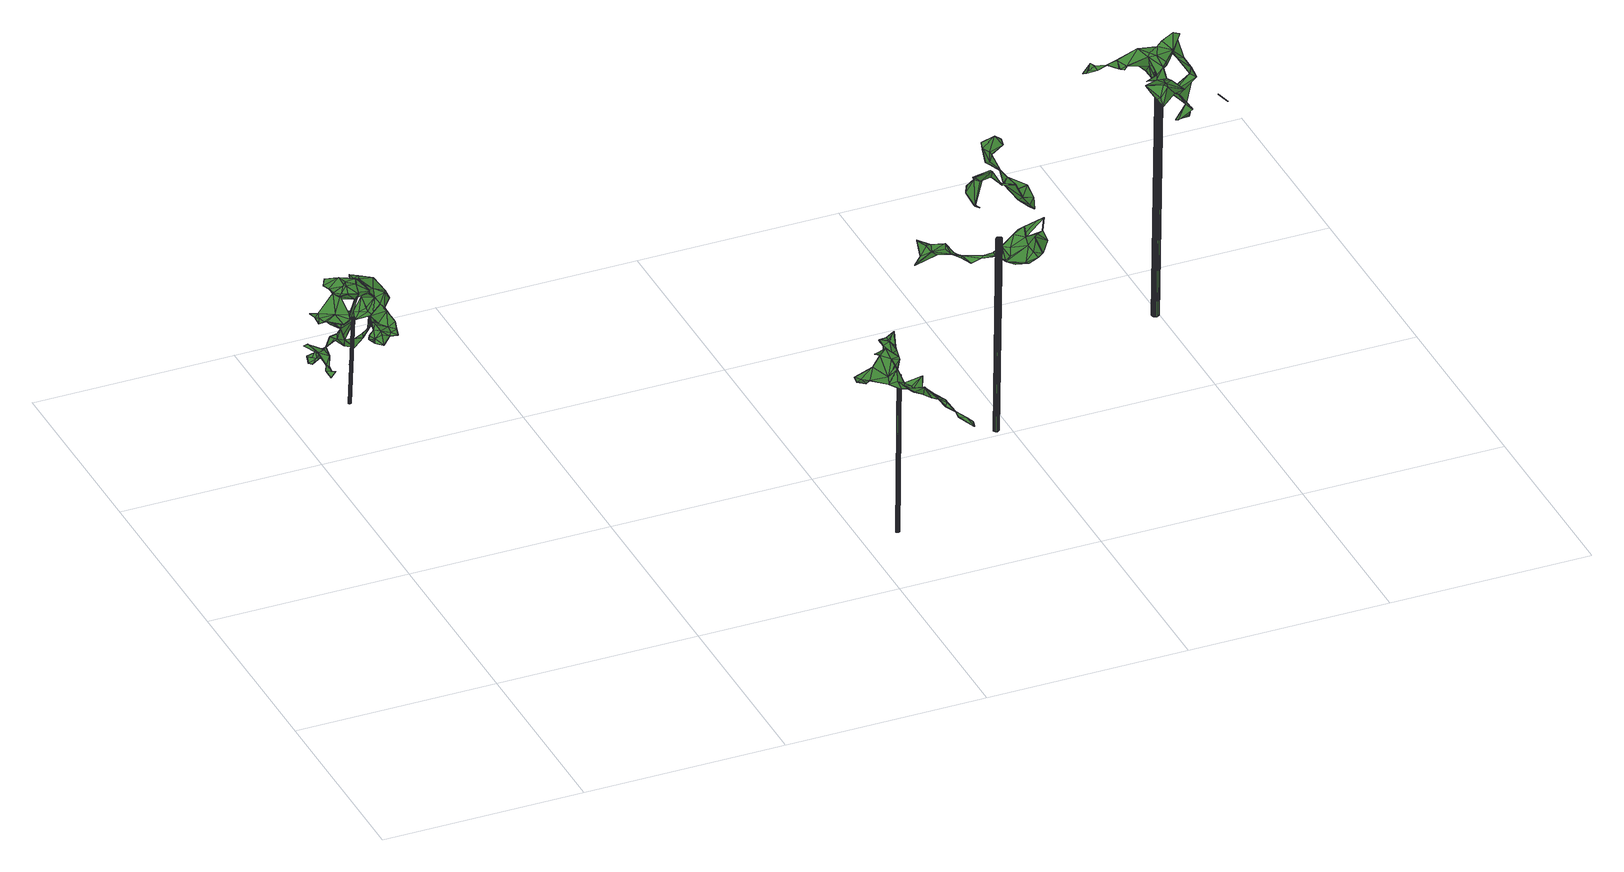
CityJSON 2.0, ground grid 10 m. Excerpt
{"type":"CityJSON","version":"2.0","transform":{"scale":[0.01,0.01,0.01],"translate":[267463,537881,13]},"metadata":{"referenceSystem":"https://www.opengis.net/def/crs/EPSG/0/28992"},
"CityObjects":{
"tree1":{"type":"SolitaryVegetationObject","attributes":{"gtid":483,"crown_width_m":4.1,"crown_median_z":18.01,"crown_r50_m":0.212,"crown_porosity":0.958,"trunk_H_m":4.66,"trunk_DBH_m":0.139,"trunk_radius_m":0.0693,"trunk_base_height_m":13.35,"original_gtid":"547"},"geometry":[{"type":"Solid","lod":"3","boundaries":[[[[0,1,2]],[[3,4,5]],[[6,5,4]],[[7,8,9]],[[10,7,9]],[[11,12,13]],[[14,15,16]],[[17,18,19]],[[20,21,22]],[[10,23,7]],[[24,25,26]],[[27,28,29]],[[30,31,32]],[[33,34,35]],[[36,37,38]],[[37,36,39]],[[40,41,42]],[[43,44,6]],[[45,24,46]],[[47,48,49]],[[50,51,52]],[[53,54,55]],[[56,57,58]],[[22,59,60]],[[61,62,63]],[[14,64,65]],[[66,67,68]],[[69,70,71]],[[72,73,2]],[[74,36,75]],[[76,48,47]],[[55,77,53]],[[29,78,79]],[[80,81,30]],[[82,83,84]],[[85,86,87]],[[88,86,85]],[[89,90,91]],[[92,89,93]],[[94,95,96]],[[90,89,92]],[[71,81,80]],[[97,92,98]],[[91,99,100]],[[101,102,50]],[[35,103,20]],[[35,20,22]],[[104,105,37]],[[19,18,106]],[[59,68,107]],[[40,108,93]],[[109,110,111]],[[112,39,113]],[[114,38,37]],[[104,10,9]],[[115,10,104]],[[116,117,118]],[[119,67,120]],[[121,117,116]],[[72,2,122]],[[77,55,123]],[[124,71,125]],[[126,24,127]],[[123,55,128]],[[29,79,27]],[[75,36,1]],[[75,1,0]],[[53,129,54]],[[57,56,130]],[[82,78,29]],[[124,30,127]],[[85,6,131]],[[85,131,122]],[[132,133,47]],[[71,124,127]],[[134,135,136]],[[35,65,33]],[[117,137,106]],[[138,106,137]],[[119,107,68]],[[139,46,24]],[[139,140,46]],[[141,142,143]],[[19,144,17]],[[22,21,59]],[[61,104,39]],[[145,146,147]],[[145,147,21]],[[56,58,74]],[[148,149,145]],[[89,150,151]],[[91,150,89]],[[114,152,113]],[[131,153,72]],[[3,145,20]],[[73,154,155]],[[25,156,157]],[[158,157,156]],[[159,160,161]],[[26,25,157]],[[131,44,162]],[[163,110,109]],[[164,110,163]],[[77,165,166]],[[11,13,167]],[[168,169,170]],[[168,171,169]],[[172,15,14]],[[172,14,65]],[[85,52,173]],[[168,174,171]],[[175,176,177]],[[119,120,178]],[[20,145,21]],[[179,180,181]],[[148,145,182]],[[148,182,183]],[[184,185,99]],[[167,186,187]],[[6,4,43]],[[188,121,116]],[[84,78,82]],[[78,84,79]],[[79,84,27]],[[169,171,83]],[[2,189,50]],[[2,50,52]],[[109,190,164]],[[109,164,45]],[[31,121,32]],[[104,9,70]],[[191,192,17]],[[193,192,191]],[[184,99,91]],[[194,108,190]],[[31,106,195]],[[196,197,198]],[[150,197,196]],[[199,200,128]],[[146,201,202]],[[203,144,19]],[[204,205,206]],[[207,18,208]],[[64,183,33]],[[103,3,20]],[[209,49,48]],[[175,177,154]],[[210,96,95]],[[211,202,201]],[[171,29,83]],[[146,149,201]],[[68,59,147]],[[180,174,181]],[[67,202,120]],[[168,26,157]],[[139,26,168]],[[69,37,105]],[[180,171,174]],[[203,50,189]],[[212,171,180]],[[213,214,215]],[[23,8,7]],[[198,213,216]],[[93,108,92]],[[165,156,166]],[[187,106,217]],[[41,164,42]],[[15,178,218]],[[47,133,176]],[[183,182,3]],[[145,3,182]],[[89,151,93]],[[190,109,111]],[[53,77,166]],[[115,219,10]],[[220,219,115]],[[221,30,124]],[[103,4,3]],[[55,54,128]],[[129,128,54]],[[90,151,222]],[[38,113,39]],[[38,39,203]],[[93,151,97]],[[126,223,224]],[[43,225,44]],[[139,24,26]],[[164,190,42]],[[121,134,136]],[[195,106,187]],[[85,87,5]],[[183,5,87]],[[139,25,140]],[[25,24,140]],[[99,226,100]],[[69,114,37]],[[31,117,121]],[[164,41,110]],[[206,43,4]],[[206,4,103]],[[201,148,14]],[[123,165,77]],[[83,28,84]],[[84,28,27]],[[199,165,200]],[[112,17,144]],[[157,174,168]],[[187,11,167]],[[219,8,23]],[[70,8,219]],[[102,173,51]],[[23,10,219]],[[176,76,47]],[[206,227,43]],[[120,218,178]],[[72,154,73]],[[175,154,72]],[[142,214,213]],[[12,228,13]],[[229,13,228]],[[42,108,40]],[[158,230,231]],[[69,105,70]],[[104,70,105]],[[29,212,82]],[[170,82,212]],[[173,232,85]],[[88,232,188]],[[179,233,180]],[[36,189,1]],[[2,1,189]],[[92,108,194]],[[190,108,42]],[[220,193,161]],[[215,198,111]],[[196,198,215]],[[106,138,19]],[[107,65,234]],[[107,234,60]],[[221,159,235]],[[127,81,71]],[[205,225,227]],[[39,104,37]],[[130,208,17]],[[18,17,208]],[[15,218,211]],[[177,236,232]],[[133,236,177]],[[32,237,163]],[[12,11,187]],[[224,140,126]],[[31,118,106]],[[220,161,160]],[[183,64,148]],[[149,148,201]],[[74,238,56]],[[221,235,239]],[[187,217,12]],[[209,162,49]],[[165,123,200]],[[127,163,116]],[[122,131,72]],[[240,241,242]],[[22,60,234]],[[222,151,196]],[[196,151,150]],[[139,166,25]],[[166,139,129]],[[166,129,53]],[[163,243,164]],[[164,243,45]],[[230,179,181]],[[206,244,204]],[[68,147,146]],[[59,21,147]],[[93,216,40]],[[41,40,216]],[[41,216,213]],[[163,127,243]],[[127,24,243]],[[242,245,240]],[[242,241,245]],[[241,240,245]],[[139,168,129]],[[232,121,188]],[[204,246,225]],[[9,8,70]],[[239,235,161]],[[127,32,126]],[[127,30,32]],[[32,163,126]],[[106,118,117]],[[45,223,109]],[[109,223,163]],[[243,24,45]],[[103,34,206]],[[195,137,117]],[[115,193,220]],[[116,81,127]],[[163,237,116]],[[221,247,30]],[[188,86,88]],[[135,248,237]],[[114,69,152]],[[190,98,194]],[[153,249,175]],[[153,175,72]],[[211,16,15]],[[73,102,101]],[[107,172,65]],[[230,158,233]],[[71,152,69]],[[207,217,18]],[[246,210,94]],[[125,221,124]],[[95,94,210]],[[96,162,44]],[[91,222,184]],[[90,222,91]],[[46,224,223]],[[46,223,45]],[[38,114,113]],[[246,94,225]],[[163,223,126]],[[248,246,204]],[[250,228,217]],[[115,104,130]],[[17,115,130]],[[100,226,251]],[[167,229,186]],[[101,187,186]],[[166,156,25]],[[159,161,235]],[[17,192,115]],[[115,192,193]],[[0,73,75]],[[0,2,73]],[[203,101,50]],[[19,101,203]],[[106,18,217]],[[141,143,252]],[[121,136,32]],[[32,136,237]],[[135,237,136]],[[195,117,31]],[[99,185,214]],[[35,34,103]],[[206,205,227]],[[13,229,167]],[[204,237,248]],[[213,110,41]],[[215,110,213]],[[102,51,50]],[[204,244,237]],[[111,110,215]],[[66,68,146]],[[112,253,61]],[[59,107,60]],[[119,68,67]],[[64,33,65]],[[149,146,145]],[[202,67,66]],[[202,66,146]],[[191,80,247]],[[17,80,191]],[[247,80,30]],[[47,49,254]],[[19,138,101]],[[225,96,44]],[[94,96,225]],[[222,196,185]],[[199,212,180]],[[172,255,15]],[[226,142,251]],[[178,15,255]],[[212,29,171]],[[29,28,83]],[[238,130,56]],[[187,137,195]],[[187,138,137]],[[196,214,185]],[[196,215,214]],[[222,185,184]],[[128,200,123]],[[52,51,173]],[[239,161,193]],[[76,256,48]],[[175,48,256]],[[76,176,256]],[[92,97,90]],[[194,98,92]],[[125,159,221]],[[3,5,183]],[[87,244,33]],[[87,33,183]],[[246,248,257]],[[232,246,257]],[[232,210,246]],[[118,81,116]],[[87,116,244]],[[244,116,237]],[[116,86,188]],[[87,86,116]],[[172,178,255]],[[206,34,244]],[[162,249,131]],[[75,73,258]],[[75,258,74]],[[130,63,57]],[[62,58,63]],[[63,58,57]],[[61,63,130]],[[61,130,104]],[[121,257,134]],[[198,197,259]],[[70,260,71]],[[125,71,260]],[[118,31,30]],[[239,247,221]],[[239,191,247]],[[239,193,191]],[[130,207,208]],[[126,140,24]],[[97,151,90]],[[135,257,248]],[[135,134,257]],[[121,232,257]],[[201,16,211]],[[201,14,16]],[[140,224,46]],[[119,172,107]],[[178,172,119]],[[17,113,80]],[[80,113,152]],[[152,71,80]],[[162,209,249]],[[219,220,160]],[[170,83,82]],[[169,83,170]],[[112,61,39]],[[112,113,17]],[[250,207,238]],[[5,6,85]],[[203,36,62]],[[250,217,207]],[[101,138,187]],[[30,81,118]],[[129,199,128]],[[168,199,129]],[[170,199,168]],[[199,170,212]],[[234,65,261]],[[210,254,49]],[[160,125,219]],[[159,125,160]],[[35,261,65]],[[253,144,203]],[[112,144,253]],[[198,259,213]],[[213,259,142]],[[142,259,143]],[[100,251,141]],[[142,141,251]],[[262,259,197]],[[150,262,197]],[[49,162,210]],[[210,162,263]],[[210,263,96]],[[131,6,44]],[[48,249,209]],[[48,175,249]],[[131,249,153]],[[177,232,154]],[[263,264,96]],[[162,264,263]],[[162,96,264]],[[85,232,88]],[[111,198,216]],[[210,236,254]],[[203,189,38]],[[36,38,189]],[[203,39,36]],[[148,64,14]],[[154,102,155]],[[73,155,102]],[[202,211,218]],[[202,218,120]],[[101,186,73]],[[180,158,156]],[[180,233,158]],[[73,186,229]],[[154,173,102]],[[154,232,173]],[[244,34,33]],[[177,176,133]],[[35,22,261]],[[236,132,254]],[[238,207,130]],[[62,36,58]],[[74,58,36]],[[203,62,253]],[[253,62,61]],[[111,98,190]],[[97,98,111]],[[210,232,236]],[[204,225,205]],[[133,132,236]],[[47,254,132]],[[175,256,176]],[[97,216,93]],[[111,216,97]],[[229,258,73]],[[2,52,265]],[[122,2,265]],[[85,265,52]],[[122,265,85]],[[217,228,12]],[[229,228,258]],[[250,258,228]],[[238,258,250]],[[238,74,258]],[[180,156,199]],[[199,156,165]],[[230,233,179]],[[70,219,260]],[[219,125,260]],[[43,227,225]],[[141,252,100]],[[100,252,262]],[[150,100,262]],[[181,231,230]],[[174,231,181]],[[158,231,157]],[[174,157,231]],[[234,261,22]],[[143,259,252]],[[259,262,252]],[[150,91,100]],[[214,142,226]],[[99,214,226]],[[266,267,268]],[[266,268,269]],[[269,268,270]],[[269,270,271]],[[268,267,272]],[[268,272,270]],[[270,272,273]],[[270,273,271]],[[272,267,274]],[[272,274,273]],[[273,274,275]],[[273,275,271]],[[274,267,276]],[[274,276,275]],[[275,276,277]],[[275,277,271]],[[276,267,278]],[[276,278,277]],[[277,278,279]],[[277,279,271]],[[278,267,280]],[[278,280,279]],[[279,280,281]],[[279,281,271]],[[280,267,282]],[[280,282,281]],[[281,282,283]],[[281,283,271]],[[282,267,284]],[[282,284,283]],[[283,284,285]],[[283,285,271]],[[284,267,286]],[[284,286,285]],[[285,286,287]],[[285,287,271]],[[286,267,288]],[[286,288,287]],[[287,288,289]],[[287,289,271]],[[288,267,290]],[[288,290,289]],[[289,290,291]],[[289,291,271]],[[290,267,292]],[[290,292,291]],[[291,292,293]],[[291,293,271]],[[292,267,294]],[[292,294,293]],[[293,294,295]],[[293,295,271]],[[294,267,296]],[[294,296,295]],[[295,296,297]],[[295,297,271]],[[296,267,298]],[[296,298,297]],[[297,298,299]],[[297,299,271]],[[298,267,300]],[[298,300,299]],[[299,300,301]],[[299,301,271]],[[300,267,302]],[[300,302,301]],[[301,302,303]],[[301,303,271]],[[302,267,304]],[[302,304,303]],[[303,304,305]],[[303,305,271]],[[304,267,306]],[[304,306,305]],[[305,306,307]],[[305,307,271]],[[306,267,308]],[[306,308,307]],[[307,308,309]],[[307,309,271]],[[308,267,310]],[[308,310,309]],[[309,310,311]],[[309,311,271]],[[310,267,312]],[[310,312,311]],[[311,312,313]],[[311,313,271]],[[312,267,314]],[[312,314,313]],[[313,314,315]],[[313,315,271]],[[314,267,266]],[[314,266,315]],[[315,266,269]],[[315,269,271]]]]}]},
"tree2":{"type":"SolitaryVegetationObject","attributes":{"gtid":391,"crown_width_m":3.74,"crown_median_z":21.85,"crown_r50_m":0.193,"crown_porosity":0.957,"trunk_H_m":8.37,"trunk_DBH_m":0.189,"trunk_radius_m":0.0946,"trunk_base_height_m":13.48,"original_gtid":"438"},"geometry":[{"type":"Solid","lod":"3","boundaries":[[[[316,317,318]],[[319,320,321]],[[319,322,320]],[[323,322,324]],[[325,326,327]],[[328,325,327]],[[329,323,324]],[[321,320,323]],[[330,331,332]],[[333,334,335]],[[336,337,338]],[[321,329,339]],[[321,323,329]],[[340,341,342]],[[343,344,345]],[[329,341,339]],[[340,346,341]],[[339,347,321]],[[319,321,347]],[[348,349,326]],[[350,351,352]],[[350,352,343]],[[322,323,320]],[[353,318,317]],[[350,354,355]],[[356,357,358]],[[337,359,360]],[[361,342,362]],[[362,342,341]],[[363,364,317]],[[365,317,364]],[[365,364,363]],[[362,341,324]],[[357,325,328]],[[366,367,368]],[[329,324,341]],[[369,370,371]],[[347,362,324]],[[345,372,354]],[[373,374,375]],[[373,375,376]],[[346,377,378]],[[379,380,381]],[[379,381,382]],[[379,334,380]],[[356,383,354]],[[384,335,385]],[[381,386,387]],[[381,387,382]],[[344,388,389]],[[326,328,327]],[[366,390,391]],[[368,390,366]],[[326,325,348]],[[334,392,385]],[[348,325,357]],[[378,361,362]],[[393,394,379]],[[395,352,351]],[[333,396,397]],[[370,398,317]],[[353,317,398]],[[332,399,388]],[[375,374,382]],[[382,393,379]],[[400,378,401]],[[400,401,402]],[[403,394,393]],[[404,396,333]],[[361,405,342]],[[395,371,352]],[[406,351,355]],[[399,407,408]],[[365,370,317]],[[409,387,360]],[[319,347,324]],[[319,324,322]],[[357,356,372]],[[365,368,367]],[[408,410,411]],[[375,409,376]],[[334,379,412]],[[353,342,405]],[[404,331,330]],[[389,413,344]],[[330,388,344]],[[333,380,334]],[[360,387,386]],[[375,387,409]],[[382,387,375]],[[414,396,356]],[[403,393,373]],[[328,415,416]],[[384,385,359]],[[378,417,346]],[[383,330,366]],[[366,330,367]],[[380,386,381]],[[346,340,377]],[[350,355,351]],[[402,401,377]],[[378,377,401]],[[348,413,349]],[[391,363,316]],[[367,344,418]],[[418,344,343]],[[395,351,419]],[[345,344,413]],[[420,421,405]],[[340,342,377]],[[386,338,360]],[[365,367,418]],[[422,349,413]],[[423,424,391]],[[422,413,389]],[[372,356,354]],[[402,419,420]],[[391,390,363]],[[368,363,390]],[[354,383,366]],[[360,385,409]],[[356,396,383]],[[404,383,396]],[[420,400,402]],[[335,404,333]],[[404,332,331]],[[337,384,359]],[[350,345,354]],[[344,367,330]],[[389,336,416]],[[416,336,328]],[[336,357,328]],[[326,415,328]],[[416,415,425]],[[384,332,335]],[[389,425,422]],[[415,422,425]],[[415,326,422]],[[349,422,326]],[[421,406,424]],[[374,393,382]],[[357,338,386]],[[412,379,394]],[[412,394,426]],[[330,427,388]],[[332,388,427]],[[332,427,330]],[[428,392,403]],[[399,337,336]],[[399,411,337]],[[389,416,425]],[[388,336,389]],[[399,336,388]],[[373,393,374]],[[428,373,376]],[[399,408,411]],[[378,400,361]],[[380,333,397]],[[380,397,386]],[[336,338,357]],[[421,423,316]],[[360,359,385]],[[341,346,417]],[[341,417,339]],[[337,360,338]],[[343,345,350]],[[372,413,357]],[[348,357,413]],[[345,413,372]],[[404,330,383]],[[365,363,368]],[[363,317,316]],[[353,429,342]],[[406,421,351]],[[395,369,371]],[[391,424,366]],[[406,366,424]],[[406,354,366]],[[421,424,423]],[[334,412,392]],[[426,392,412]],[[391,316,423]],[[405,421,316]],[[405,316,353]],[[421,419,351]],[[420,419,421]],[[377,342,429]],[[418,371,365]],[[384,399,332]],[[418,343,371]],[[343,352,371]],[[404,335,332]],[[397,396,414]],[[392,409,385]],[[405,361,400]],[[405,400,420]],[[347,417,362]],[[362,417,378]],[[365,371,370]],[[426,394,403]],[[428,376,392]],[[392,376,409]],[[339,417,347]],[[410,408,407]],[[384,407,399]],[[337,407,384]],[[411,407,337]],[[411,410,407]],[[386,414,358]],[[386,397,414]],[[386,358,357]],[[414,356,358]],[[334,385,335]],[[353,316,318]],[[377,370,369]],[[377,369,402]],[[419,402,369]],[[419,369,395]],[[426,403,392]],[[428,403,373]],[[377,398,370]],[[354,406,355]],[[398,377,429]],[[398,429,353]],[[430,431,432]],[[430,432,433]],[[433,432,434]],[[433,434,435]],[[432,431,436]],[[432,436,434]],[[434,436,437]],[[434,437,435]],[[436,431,438]],[[436,438,437]],[[437,438,439]],[[437,439,435]],[[438,431,440]],[[438,440,439]],[[439,440,441]],[[439,441,435]],[[440,431,442]],[[440,442,441]],[[441,442,443]],[[441,443,435]],[[442,431,444]],[[442,444,443]],[[443,444,445]],[[443,445,435]],[[444,431,446]],[[444,446,445]],[[445,446,447]],[[445,447,435]],[[446,431,448]],[[446,448,447]],[[447,448,449]],[[447,449,435]],[[448,431,450]],[[448,450,449]],[[449,450,451]],[[449,451,435]],[[450,431,452]],[[450,452,451]],[[451,452,453]],[[451,453,435]],[[452,431,454]],[[452,454,453]],[[453,454,455]],[[453,455,435]],[[454,431,456]],[[454,456,455]],[[455,456,457]],[[455,457,435]],[[456,431,458]],[[456,458,457]],[[457,458,459]],[[457,459,435]],[[458,431,460]],[[458,460,459]],[[459,460,461]],[[459,461,435]],[[460,431,462]],[[460,462,461]],[[461,462,463]],[[461,463,435]],[[462,431,464]],[[462,464,463]],[[463,464,465]],[[463,465,435]],[[464,431,466]],[[464,466,465]],[[465,466,467]],[[465,467,435]],[[466,431,468]],[[466,468,467]],[[467,468,469]],[[467,469,435]],[[468,431,470]],[[468,470,469]],[[469,470,471]],[[469,471,435]],[[470,431,472]],[[470,472,471]],[[471,472,473]],[[471,473,435]],[[472,431,474]],[[472,474,473]],[[473,474,475]],[[473,475,435]],[[474,431,476]],[[474,476,475]],[[475,476,477]],[[475,477,435]],[[476,431,478]],[[476,478,477]],[[477,478,479]],[[477,479,435]],[[478,431,430]],[[478,430,479]],[[479,430,433]],[[479,433,435]]]]}]},
"tree3":{"type":"SolitaryVegetationObject","attributes":{"gtid":204,"crown_width_m":4.86,"crown_median_z":23.72,"crown_r50_m":0.234,"crown_porosity":0.911,"trunk_H_m":10.23,"trunk_DBH_m":0.29,"trunk_radius_m":0.145,"trunk_base_height_m":13.49,"original_gtid":"225"},"geometry":[{"type":"Solid","lod":"3","boundaries":[[[[480,481,482]],[[483,484,485]],[[481,486,487]],[[482,481,487]],[[488,489,490]],[[491,490,492]],[[488,490,491]],[[493,494,495]],[[496,497,498]],[[499,497,496]],[[500,501,502]],[[503,494,484]],[[493,485,494]],[[504,489,505]],[[506,507,508]],[[509,502,501]],[[510,511,512]],[[513,514,515]],[[516,517,518]],[[483,519,520]],[[483,520,484]],[[521,507,522]],[[523,524,525]],[[526,527,528]],[[490,489,529]],[[514,513,530]],[[531,532,480]],[[506,522,507]],[[482,487,533]],[[534,528,535]],[[508,530,513]],[[500,502,536]],[[480,537,481]],[[486,481,537]],[[538,539,540]],[[501,541,542]],[[506,542,541]],[[538,517,516]],[[543,513,515]],[[544,492,528]],[[538,540,517]],[[540,545,546]],[[547,510,548]],[[549,550,551]],[[490,529,492]],[[537,552,486]],[[547,553,554]],[[555,556,557]],[[558,531,559]],[[537,480,532]],[[523,546,560]],[[510,512,548]],[[561,560,562]],[[563,564,565]],[[527,566,528]],[[567,565,564]],[[568,569,488]],[[557,556,570]],[[557,570,563]],[[488,569,505]],[[560,524,523]],[[571,555,572]],[[568,556,571]],[[570,556,568]],[[573,574,575]],[[544,576,491]],[[547,484,553]],[[577,578,579]],[[578,577,545]],[[493,511,485]],[[580,532,581]],[[532,582,581]],[[519,553,484]],[[532,552,537]],[[489,535,529]],[[482,531,480]],[[533,531,482]],[[545,583,579]],[[545,540,583]],[[575,499,573]],[[495,584,493]],[[504,534,535]],[[523,585,518]],[[488,505,489]],[[586,587,572]],[[525,516,585]],[[577,579,583]],[[489,504,535]],[[588,529,589]],[[529,535,589]],[[513,543,508]],[[565,590,563]],[[498,534,591]],[[544,528,566]],[[592,593,594]],[[485,594,593]],[[529,528,492]],[[577,595,596]],[[524,596,595]],[[505,597,504]],[[500,521,522]],[[516,518,585]],[[598,599,580]],[[538,516,525]],[[538,525,524]],[[525,585,523]],[[558,598,581]],[[549,600,550]],[[601,600,549]],[[581,598,580]],[[531,582,532]],[[602,507,603]],[[521,603,507]],[[564,576,567]],[[486,604,487]],[[487,604,533]],[[586,600,601]],[[550,600,586]],[[574,567,566]],[[558,581,582]],[[586,605,550]],[[512,511,493]],[[545,558,561]],[[531,558,582]],[[518,546,523]],[[517,546,518]],[[540,546,517]],[[561,562,545]],[[497,526,498]],[[568,571,551]],[[606,526,497]],[[589,526,606]],[[583,540,539]],[[604,486,607]],[[532,580,552]],[[592,608,587]],[[580,599,552]],[[607,599,609]],[[555,605,586]],[[610,491,576]],[[596,559,598]],[[558,545,598]],[[575,574,566]],[[503,495,494]],[[551,571,572]],[[549,611,601]],[[612,601,611]],[[549,592,611]],[[575,497,499]],[[606,497,575]],[[592,587,593]],[[567,576,566]],[[551,569,568]],[[550,569,551]],[[505,569,597]],[[605,569,550]],[[595,577,539]],[[595,539,524]],[[536,613,500]],[[578,613,536]],[[496,614,499]],[[573,499,614]],[[574,615,567]],[[574,573,615]],[[616,542,543]],[[543,542,508]],[[547,554,510]],[[617,545,579]],[[616,509,542]],[[559,531,609]],[[501,542,618]],[[619,615,614]],[[590,615,619]],[[614,615,573]],[[586,572,555]],[[570,568,610]],[[570,610,564]],[[617,620,521]],[[597,569,557]],[[614,496,498]],[[614,498,619]],[[605,557,569]],[[500,541,501]],[[509,501,618]],[[542,509,618]],[[542,506,508]],[[564,563,621]],[[530,602,514]],[[494,485,484]],[[536,622,616]],[[541,522,506]],[[566,576,544]],[[493,548,512]],[[510,554,553]],[[511,510,553]],[[484,520,519]],[[502,622,536]],[[536,579,578]],[[592,594,611]],[[547,548,584]],[[495,503,584]],[[611,594,612]],[[485,612,594]],[[590,567,615]],[[590,565,567]],[[571,556,555]],[[555,557,605]],[[545,596,598]],[[577,596,545]],[[524,539,538]],[[619,498,591]],[[583,539,577]],[[498,526,534]],[[529,588,623]],[[590,591,624]],[[590,619,591]],[[588,589,606]],[[504,597,625]],[[596,524,626]],[[596,626,559]],[[560,626,524]],[[561,558,626]],[[561,626,560]],[[559,626,558]],[[483,587,586]],[[579,620,617]],[[625,597,627]],[[597,628,627]],[[610,576,564]],[[484,584,503]],[[547,584,484]],[[519,629,612]],[[535,623,589]],[[623,526,589]],[[601,483,586]],[[544,491,492]],[[593,587,483]],[[593,483,485]],[[570,621,563]],[[541,500,522]],[[617,521,545]],[[602,543,630]],[[485,511,631]],[[485,631,612]],[[568,632,610]],[[491,610,632]],[[493,584,548]],[[602,630,514]],[[514,630,515]],[[543,603,616]],[[515,630,543]],[[604,609,533]],[[533,609,531]],[[500,613,521]],[[578,545,613]],[[545,521,613]],[[598,609,599]],[[559,609,598]],[[602,530,508]],[[602,603,543]],[[534,625,591]],[[607,609,604]],[[534,504,625]],[[601,612,629]],[[552,607,486]],[[599,607,552]],[[572,608,551]],[[602,508,507]],[[572,587,608]],[[549,608,592]],[[549,551,608]],[[628,597,557]],[[601,629,483]],[[519,483,629]],[[527,575,566]],[[527,606,575]],[[536,620,579]],[[616,620,536]],[[588,606,623]],[[527,623,606]],[[526,623,527]],[[521,620,603]],[[616,603,620]],[[502,509,622]],[[616,622,509]],[[534,526,528]],[[623,528,529]],[[535,528,623]],[[590,624,563]],[[546,562,560]],[[546,545,562]],[[627,628,624]],[[591,627,624]],[[591,625,627]],[[563,624,557]],[[628,557,624]],[[519,612,633]],[[491,632,488]],[[488,632,568]],[[631,511,633]],[[631,633,612]],[[553,633,511]],[[553,519,633]],[[570,564,621]],[[634,635,636]],[[634,636,637]],[[637,636,638]],[[637,638,639]],[[636,635,640]],[[636,640,638]],[[638,640,641]],[[638,641,639]],[[640,635,642]],[[640,642,641]],[[641,642,643]],[[641,643,639]],[[642,635,644]],[[642,644,643]],[[643,644,645]],[[643,645,639]],[[644,635,646]],[[644,646,645]],[[645,646,647]],[[645,647,639]],[[646,635,648]],[[646,648,647]],[[647,648,649]],[[647,649,639]],[[648,635,650]],[[648,650,649]],[[649,650,651]],[[649,651,639]],[[650,635,652]],[[650,652,651]],[[651,652,653]],[[651,653,639]],[[652,635,654]],[[652,654,653]],[[653,654,655]],[[653,655,639]],[[654,635,656]],[[654,656,655]],[[655,656,657]],[[655,657,639]],[[656,635,658]],[[656,658,657]],[[657,658,659]],[[657,659,639]],[[658,635,660]],[[658,660,659]],[[659,660,661]],[[659,661,639]],[[660,635,662]],[[660,662,661]],[[661,662,663]],[[661,663,639]],[[662,635,664]],[[662,664,663]],[[663,664,665]],[[663,665,639]],[[664,635,666]],[[664,666,665]],[[665,666,667]],[[665,667,639]],[[666,635,668]],[[666,668,667]],[[667,668,669]],[[667,669,639]],[[668,635,670]],[[668,670,669]],[[669,670,671]],[[669,671,639]],[[670,635,672]],[[670,672,671]],[[671,672,673]],[[671,673,639]],[[672,635,674]],[[672,674,673]],[[673,674,675]],[[673,675,639]],[[674,635,676]],[[674,676,675]],[[675,676,677]],[[675,677,639]],[[676,635,678]],[[676,678,677]],[[677,678,679]],[[677,679,639]],[[678,635,680]],[[678,680,679]],[[679,680,681]],[[679,681,639]],[[680,635,682]],[[680,682,681]],[[681,682,683]],[[681,683,639]],[[682,635,634]],[[682,634,683]],[[683,634,637]],[[683,637,639]]]]}]},
"tree4":{"type":"SolitaryVegetationObject","attributes":{"gtid":206,"crown_width_m":5.2,"crown_median_z":26.66,"crown_r50_m":0.24,"crown_porosity":0.932,"trunk_H_m":13.17,"trunk_DBH_m":0.372,"trunk_radius_m":0.186,"trunk_base_height_m":13.49,"original_gtid":"227"},"geometry":[{"type":"Solid","lod":"3","boundaries":[[[[684,685,686]],[[687,688,689]],[[690,691,692]],[[693,694,695]],[[696,697,698]],[[699,698,697]],[[700,701,702]],[[703,704,705]],[[702,706,707]],[[708,709,710]],[[711,710,709]],[[712,713,714]],[[715,716,717]],[[699,718,719]],[[720,721,722]],[[723,720,722]],[[714,724,712]],[[690,725,726]],[[727,715,728]],[[727,728,729]],[[730,726,731]],[[732,713,733]],[[689,734,694]],[[735,736,727]],[[737,728,715]],[[737,715,717]],[[738,731,726]],[[734,695,694]],[[739,721,720]],[[722,716,723]],[[687,729,688]],[[740,741,742]],[[743,692,691]],[[719,744,745]],[[716,746,737]],[[738,747,748]],[[692,743,703]],[[743,704,703]],[[749,750,751]],[[752,753,754]],[[752,754,755]],[[712,733,713]],[[712,684,733]],[[695,688,728]],[[756,755,757]],[[742,758,759]],[[756,760,752]],[[757,760,756]],[[716,722,717]],[[761,745,758]],[[696,698,762]],[[763,764,765]],[[753,766,767]],[[741,740,744]],[[737,727,736]],[[728,737,736]],[[702,768,706]],[[726,725,747]],[[769,712,724]],[[770,702,707]],[[771,772,773]],[[729,728,688]],[[711,709,774]],[[710,711,774]],[[738,726,747]],[[721,739,775]],[[740,776,758]],[[742,741,761]],[[777,767,696]],[[737,746,727]],[[690,726,730]],[[778,779,770]],[[780,781,782]],[[742,687,763]],[[731,705,704]],[[731,738,705]],[[754,783,755]],[[760,784,752]],[[784,785,752]],[[753,752,785]],[[753,785,784]],[[739,720,723]],[[730,786,690]],[[786,691,690]],[[786,787,691]],[[700,788,701]],[[700,764,788]],[[765,685,789]],[[707,706,778]],[[790,791,773]],[[721,737,722]],[[737,717,722]],[[723,716,775]],[[737,721,775]],[[775,716,737]],[[705,738,748]],[[742,763,740]],[[792,778,706]],[[727,729,793]],[[684,794,733]],[[719,745,795]],[[719,795,699]],[[764,763,687]],[[740,763,780]],[[740,780,776]],[[765,780,763]],[[795,796,797]],[[735,798,693]],[[696,762,799]],[[800,703,705]],[[800,692,703]],[[696,767,801]],[[795,797,698]],[[744,719,802]],[[776,771,803]],[[761,804,795]],[[781,792,790]],[[707,778,770]],[[702,701,768]],[[754,777,799]],[[690,692,805]],[[806,750,749]],[[767,766,724]],[[769,724,766]],[[769,766,753]],[[752,755,756]],[[792,781,780]],[[688,734,689]],[[760,757,783]],[[780,782,776]],[[799,753,807]],[[762,753,799]],[[798,735,793]],[[808,773,809]],[[741,804,761]],[[772,800,773]],[[748,810,705]],[[811,788,687]],[[800,772,806]],[[800,705,810]],[[748,747,725]],[[704,787,731]],[[732,714,713]],[[693,798,803]],[[693,803,694]],[[745,761,795]],[[784,760,807]],[[698,699,795]],[[792,706,768]],[[792,768,790]],[[765,792,780]],[[728,736,695]],[[693,695,736]],[[736,735,693]],[[688,695,734]],[[709,708,812]],[[723,775,813]],[[797,769,753]],[[758,745,740]],[[731,787,730]],[[800,805,692]],[[778,792,765]],[[778,765,794]],[[807,753,784]],[[715,727,746]],[[715,746,716]],[[727,793,735]],[[739,723,813]],[[774,812,710]],[[709,812,774]],[[689,803,771]],[[770,700,702]],[[750,782,781]],[[686,779,684]],[[685,779,686]],[[751,750,781]],[[798,793,687]],[[775,739,813]],[[733,794,814]],[[772,771,750]],[[772,750,806]],[[794,779,778]],[[684,779,794]],[[710,815,708]],[[786,730,787]],[[796,795,804]],[[797,762,698]],[[791,790,768]],[[771,782,750]],[[776,782,771]],[[789,685,684]],[[794,765,789]],[[789,814,794]],[[742,761,758]],[[694,803,689]],[[791,788,811]],[[790,808,781]],[[801,724,714]],[[767,724,801]],[[744,802,804]],[[749,805,806]],[[791,811,771]],[[781,808,751]],[[816,751,808]],[[687,771,811]],[[689,771,687]],[[687,793,729]],[[691,787,743]],[[743,787,704]],[[798,687,742]],[[776,803,798]],[[807,817,799]],[[810,809,800]],[[773,800,809]],[[791,771,773]],[[725,816,748]],[[770,818,700]],[[779,818,770]],[[718,699,697]],[[754,767,777]],[[687,788,764]],[[768,788,791]],[[768,701,788]],[[819,801,732]],[[732,801,714]],[[769,797,796]],[[819,697,696]],[[696,801,819]],[[745,744,740]],[[789,684,712]],[[816,809,748]],[[748,809,810]],[[808,790,773]],[[733,819,732]],[[769,796,712]],[[797,753,762]],[[754,817,783]],[[799,817,754]],[[754,753,767]],[[744,804,741]],[[812,708,815]],[[777,696,799]],[[812,815,710]],[[808,809,816]],[[700,818,764]],[[764,818,765]],[[685,765,818]],[[779,685,818]],[[819,712,697]],[[718,697,796]],[[796,697,712]],[[718,796,804]],[[806,805,800]],[[751,805,749]],[[712,814,789]],[[804,802,718]],[[719,718,802]],[[733,814,819]],[[819,814,712]],[[816,805,751]],[[725,805,816]],[[690,805,725]],[[742,759,798]],[[776,759,758]],[[798,759,776]],[[755,783,757]],[[760,817,807]],[[783,817,760]],[[820,821,822]],[[820,822,823]],[[823,822,824]],[[823,824,825]],[[822,821,826]],[[822,826,824]],[[824,826,827]],[[824,827,825]],[[826,821,828]],[[826,828,827]],[[827,828,829]],[[827,829,825]],[[828,821,830]],[[828,830,829]],[[829,830,831]],[[829,831,825]],[[830,821,832]],[[830,832,831]],[[831,832,833]],[[831,833,825]],[[832,821,834]],[[832,834,833]],[[833,834,835]],[[833,835,825]],[[834,821,836]],[[834,836,835]],[[835,836,837]],[[835,837,825]],[[836,821,838]],[[836,838,837]],[[837,838,839]],[[837,839,825]],[[838,821,840]],[[838,840,839]],[[839,840,841]],[[839,841,825]],[[840,821,842]],[[840,842,841]],[[841,842,843]],[[841,843,825]],[[842,821,844]],[[842,844,843]],[[843,844,845]],[[843,845,825]],[[844,821,846]],[[844,846,845]],[[845,846,847]],[[845,847,825]],[[846,821,848]],[[846,848,847]],[[847,848,849]],[[847,849,825]],[[848,821,850]],[[848,850,849]],[[849,850,851]],[[849,851,825]],[[850,821,852]],[[850,852,851]],[[851,852,853]],[[851,853,825]],[[852,821,854]],[[852,854,853]],[[853,854,855]],[[853,855,825]],[[854,821,856]],[[854,856,855]],[[855,856,857]],[[855,857,825]],[[856,821,858]],[[856,858,857]],[[857,858,859]],[[857,859,825]],[[858,821,860]],[[858,860,859]],[[859,860,861]],[[859,861,825]],[[860,821,862]],[[860,862,861]],[[861,862,863]],[[861,863,825]],[[862,821,864]],[[862,864,863]],[[863,864,865]],[[863,865,825]],[[864,821,866]],[[864,866,865]],[[865,866,867]],[[865,867,825]],[[866,821,868]],[[866,868,867]],[[867,868,869]],[[867,869,825]],[[868,821,820]],[[868,820,869]],[[869,820,823]],[[869,823,825]]]]}]}
},
"vertices":[
[343,2395,691],[334,2359,669],[405,2380,647],[479,2360,533],[487,2396,529],[467,2404,546],[505,2442,576],[122,2307,584],[152,2318,580],[152,2317,581],[132,2329,598],[245,2534,663],[225,2497,652],[245,2533,664],[375,2269,508],[345,2254,475],[350,2259,491],[221,2385,586],[256,2404,629],[258,2405,629],[500,2308,500],[489,2268,488],[490,2268,486],[120,2308,584],[263,2428,396],[189,2387,395],[189,2385,396],[173,2236,355],[174,2238,354],[133,2259,356],[233,2423,501],[302,2430,543],[276,2416,457],[428,2340,488],[478,2361,502],[468,2317,479],[326,2327,682],[270,2296,578],[275,2311,592],[274,2311,593],[399,2473,337],[393,2426,370],[386,2456,335],[535,2454,534],[528,2486,555],[304,2439,340],[243,2464,391],[385,2569,630],[427,2561,619],[428,2554,589],[359,2410,612],[361,2410,611],[406,2399,622],[159,2433,347],[152,2409,329],[120,2443,329],[260,2365,679],[234,2335,689],[284,2353,678],[480,2228,480],[480,2229,478],[244,2350,677],[284,2353,676],[234,2335,687],[384,2317,512],[424,2304,470],[403,2232,497],[394,2191,468],[442,2235,480],[242,2305,551],[179,2347,559],[224,2385,516],[412,2462,633],[355,2429,698],[293,2390,699],[342,2396,692],[385,2568,631],[120,2444,330],[144,2220,337],[144,2219,339],[224,2387,518],[276,2415,458],[165,2266,341],[166,2266,343],[173,2237,353],[450,2430,571],[419,2433,501],[428,2399,501],[417,2449,512],[475,2563,322],[474,2564,322],[511,2552,379],[436,2526,303],[436,2524,304],[481,2534,516],[482,2536,517],[481,2535,518],[436,2525,305],[403,2499,305],[518,2524,414],[545,2495,392],[303,2439,666],[360,2411,613],[506,2338,486],[212,2333,597],[242,2304,552],[273,2472,604],[441,2235,478],[404,2497,304],[359,2469,341],[393,2428,370],[409,2479,359],[221,2368,594],[268,2338,547],[278,2325,549],[140,2362,605],[348,2424,479],[303,2429,543],[302,2428,543],[394,2193,467],[360,2216,473],[359,2465,496],[416,2437,616],[111,2406,316],[217,2401,503],[195,2415,525],[270,2441,415],[276,2414,456],[131,2400,309],[170,2395,339],[223,2386,677],[461,2470,593],[393,2536,625],[368,2520,633],[340,2488,453],[340,2486,452],[339,2487,454],[291,2492,588],[275,2473,606],[190,2386,394],[242,2464,393],[535,2453,365],[506,2472,395],[534,2452,364],[257,2403,629],[457,2291,493],[402,2250,510],[452,2251,487],[384,2311,528],[392,2286,524],[510,2550,378],[474,2562,323],[268,2337,546],[460,2472,593],[411,2462,631],[396,2411,628],[174,2374,392],[175,2373,393],[102,2386,433],[149,2473,536],[125,2421,571],[148,2474,536],[484,2524,615],[303,2430,383],[350,2427,327],[151,2409,331],[159,2433,349],[246,2533,663],[185,2333,379],[168,2300,346],[168,2301,344],[157,2303,356],[403,2233,495],[414,2437,616],[138,2350,399],[405,2501,640],[367,2520,634],[405,2501,638],[361,2216,472],[84,2396,423],[136,2350,397],[101,2385,433],[429,2340,490],[393,2347,536],[484,2569,407],[479,2542,405],[293,2476,692],[257,2487,627],[385,2454,497],[324,2359,639],[376,2487,319],[196,2416,527],[147,2390,576],[126,2421,572],[403,2498,303],[290,2493,587],[478,2542,403],[487,2512,408],[449,2476,384],[168,2394,339],[131,2399,311],[375,2268,510],[365,2229,487],[322,2360,638],[421,2433,499],[497,2441,538],[487,2396,527],[252,2396,650],[251,2395,650],[484,2525,616],[437,2526,536],[350,2258,493],[155,2303,355],[448,2474,385],[486,2512,410],[447,2476,385],[410,2477,359],[247,2484,637],[345,2252,475],[134,2385,570],[124,2421,572],[207,2439,521],[483,2568,407],[302,2431,382],[243,2465,392],[504,2466,520],[515,2511,405],[499,2440,539],[292,2476,693],[293,2476,694],[100,2386,435],[102,2385,434],[406,2481,554],[86,2397,423],[452,2251,485],[149,2475,536],[430,2501,579],[350,2425,478],[280,2398,697],[150,2474,537],[274,2309,326],[272,2309,326],[273,2308,327],[302,2429,381],[430,2399,499],[273,2308,325],[419,2451,511],[207,2438,522],[385,2454,495],[484,2523,616],[302,2438,667],[527,2487,391],[534,2454,364],[252,2394,650],[427,2553,589],[365,2230,485],[393,2536,627],[385,2455,496],[301,2424,696],[506,2473,394],[174,2374,565],[461,2286,487],[527,2487,389],[432,2501,579],[450,2474,544],[407,2399,624],[332,2425,35],[325,2425,35],[332,2427,35],[343,2410,501],[343,2412,501],[336,2410,501],[331,2428,35],[342,2413,501],[330,2430,35],[341,2415,501],[329,2431,35],[340,2416,501],[327,2432,35],[338,2417,501],[325,2432,35],[336,2417,501],[323,2432,35],[335,2417,501],[322,2431,35],[333,2416,501],[320,2430,35],[332,2415,501],[319,2429,35],[330,2414,501],[318,2427,35],[330,2412,501],[318,2425,35],[329,2410,501],[318,2423,35],[329,2408,501],[319,2422,35],[330,2407,501],[320,2420,35],[331,2405,501],[321,2419,35],[333,2404,501],[323,2418,35],[334,2403,501],[325,2418,35],[336,2403,501],[327,2418,35],[338,2403,501],[328,2419,35],[340,2404,501],[330,2420,35],[341,2405,501],[331,2421,35],[342,2406,501],[332,2423,35],[343,2408,501],
[2259,335,842],[2244,276,901],[2251,300,846],[2415,100,746],[2416,100,747],[2415,99,748],[2424,136,750],[2425,136,751],[2400,151,767],[2010,513,866],[1986,456,885],[2001,517,872],[2002,518,874],[2400,150,769],[2182,442,913],[2182,464,920],[2170,485,947],[2221,523,921],[2234,568,928],[2215,501,939],[2093,519,903],[2124,510,964],[2093,521,903],[2362,156,778],[2333,229,822],[2362,188,789],[2341,260,817],[2144,313,892],[2123,404,871],[2123,404,869],[2325,216,810],[2363,156,776],[2031,484,862],[2028,443,874],[2183,367,868],[2213,324,850],[2177,312,887],[2304,295,836],[2194,396,862],[2203,363,856],[2140,454,875],[2093,521,901],[2094,520,902],[2158,529,982],[2166,572,931],[2340,260,815],[2361,188,787],[2214,335,860],[2206,303,872],[2177,312,889],[2195,396,864],[2158,384,888],[2184,367,870],[2244,275,900],[2244,275,902],[2177,311,888],[2138,451,872],[2232,685,930],[2207,672,924],[2192,677,930],[2193,678,932],[2301,245,839],[2324,217,808],[2240,595,931],[2233,568,927],[2224,605,930],[2215,640,924],[2183,444,911],[2160,528,983],[2199,540,940],[2167,572,930],[2186,610,940],[2140,453,877],[2050,456,879],[2221,367,857],[2280,383,889],[2218,615,953],[2233,684,930],[2247,631,990],[2206,301,870],[2181,465,919],[2206,535,927],[2277,266,840],[2125,508,964],[2308,276,830],[2301,246,837],[2275,265,839],[2246,632,991],[2215,493,928],[2304,295,834],[2222,368,856],[2075,452,1019],[2074,451,1018],[2185,610,941],[2074,452,1020],[2073,453,1019],[2239,595,933],[2050,456,877],[2170,487,945],[1987,456,886],[2019,479,878],[2360,188,788],[2145,314,893],[2249,300,844],[2267,301,834],[2256,342,837],[2028,443,876],[2282,383,888],[2280,384,887],[2023,453,883],[2246,630,992],[2180,464,919],[2226,649,936],[2309,276,832],[2184,425,48],[2175,425,48],[2184,428,48],[2196,432,885],[2196,435,885],[2186,432,885],[2183,430,48],[2195,437,885],[2182,432,48],[2193,439,885],[2180,433,48],[2191,440,885],[2177,434,48],[2189,441,885],[2175,434,48],[2186,442,885],[2172,434,48],[2184,441,885],[2170,433,48],[2182,440,885],[2168,432,48],[2180,439,886],[2167,430,48],[2178,437,886],[2166,427,48],[2177,434,886],[2166,425,48],[2177,432,886],[2166,422,48],[2177,430,886],[2167,420,48],[2178,427,886],[2168,418,48],[2180,425,886],[2170,417,48],[2182,424,886],[2173,416,48],[2184,423,886],[2175,416,48],[2187,423,886],[2178,416,48],[2189,423,886],[2180,417,48],[2191,424,885],[2182,418,48],[2193,425,885],[2183,420,48],[2195,427,885],[2184,423,48],[2196,430,885],
[2904,1149,1538],[2971,1149,1557],[3002,1149,1531],[2794,1236,911],[2704,1254,936],[2734,1258,910],[2971,1148,1558],[3003,1147,1533],[3029,1163,952],[3099,1176,1003],[3100,1175,1001],[3049,1126,950],[3118,1145,1006],[2665,1292,899],[2632,1278,866],[2632,1279,867],[3083,950,1100],[3122,1001,1074],[3120,1003,1073],[3085,949,1100],[2835,886,1561],[2739,862,1564],[2744,846,1570],[2631,1278,868],[3067,1151,998],[3027,1164,954],[2737,932,1475],[2739,930,1475],[2725,912,1452],[2743,845,1569],[2678,1363,942],[2725,1314,933],[2677,1362,940],[2744,849,1410],[2774,868,1385],[2774,866,1386],[3057,890,1294],[3025,866,1338],[3033,883,1313],[2790,1296,933],[2783,1275,918],[2845,901,1513],[2798,890,1530],[3031,895,1309],[3046,949,1391],[3056,892,1294],[3151,1021,1073],[3153,1021,1071],[3108,1105,1001],[3120,1150,1027],[2751,880,1399],[2933,1098,1493],[2894,1111,1528],[3005,1127,1512],[3106,1105,1001],[3118,1149,1028],[2840,874,1562],[2904,1148,1540],[3040,859,1377],[2989,868,1389],[2988,866,1388],[2752,879,1539],[2751,877,1537],[2745,848,1411],[3108,1105,999],[2912,907,1454],[2979,895,1358],[2694,1293,947],[2676,1362,942],[2835,1226,892],[2907,1182,893],[2907,1181,891],[2895,1111,1530],[2725,1313,935],[2708,1316,940],[2902,1145,914],[2962,1110,930],[2961,1110,932],[2939,1019,1456],[2941,1019,1456],[2970,935,1385],[2957,979,1438],[2969,933,1386],[2980,1030,943],[3030,1043,909],[3061,1016,921],[3125,1017,976],[3086,1018,915],[2971,1145,920],[2965,1152,926],[2984,1078,925],[2903,1145,912],[2856,1150,895],[3122,944,1005],[3116,977,963],[3165,990,1036],[3071,1056,941],[2952,865,1468],[2883,884,1481],[2887,870,1476],[2876,1036,1506],[2877,1036,1504],[2902,1050,1490],[2951,863,1467],[2664,1290,901],[3055,891,1293],[2828,1196,919],[2827,1195,917],[3186,1078,1103],[3184,1078,1104],[3066,1014,928],[3094,1047,993],[2809,1231,903],[2793,1236,909],[2816,1262,896],[2971,934,1387],[2959,978,1440],[3006,1142,954],[2941,1018,1458],[2904,1048,1492],[2836,1226,894],[2826,1248,896],[2753,880,1401],[2798,889,1528],[3004,1126,1514],[2915,1152,923],[3153,1019,1073],[2927,1103,1510],[2833,1211,894],[2934,1097,1495],[3020,1085,927],[2824,1248,894],[2815,1285,891],[2846,900,1515],[3120,945,1004],[3114,977,964],[2776,863,1531],[2881,884,1479],[2738,860,1562],[3104,1006,979],[2845,899,1514],[2988,1064,929],[2745,845,1569],[3185,1078,1102],[2981,1032,944],[3038,1124,951],[2959,980,1438],[3020,1084,929],[2988,1064,931],[2818,1262,898],[2775,868,1387],[2783,1277,916],[3038,1125,949],[2790,1297,931],[2940,1025,49],[2925,1025,49],[2939,1029,49],[2961,1041,1072],[2960,1045,1072],[2946,1041,1072],[2938,1032,49],[2959,1048,1072],[2935,1035,49],[2957,1051,1072],[2932,1038,49],[2953,1053,1072],[2929,1039,49],[2950,1055,1072],[2925,1040,49],[2946,1055,1072],[2921,1039,49],[2942,1055,1072],[2918,1038,49],[2939,1053,1072],[2915,1035,49],[2936,1051,1072],[2912,1032,49],[2934,1048,1072],[2911,1029,49],[2932,1044,1072],[2910,1025,49],[2932,1041,1072],[2911,1021,49],[2932,1037,1072],[2913,1018,49],[2934,1033,1072],[2915,1015,49],[2936,1030,1072],[2918,1012,49],[2939,1028,1072],[2922,1011,49],[2943,1027,1072],[2925,1010,49],[2947,1026,1072],[2929,1011,49],[2950,1027,1072],[2933,1013,49],[2954,1028,1072],[2935,1015,49],[2957,1031,1072],[2938,1018,49],[2959,1034,1072],[2939,1021,49],[2960,1037,1072],
[4132,1751,1359],[4092,1744,1387],[4093,1746,1389],[3924,1709,1455],[3818,1699,1422],[3849,1662,1408],[3890,1371,1395],[3862,1350,1408],[3852,1387,1422],[3839,1679,1386],[3832,1645,1399],[3809,1660,1401],[4115,1674,1178],[4085,1668,1203],[4084,1667,1201],[4066,1637,1234],[4031,1679,1487],[4031,1677,1488],[4083,1670,1524],[3819,1376,1479],[3894,1345,1479],[3915,1365,1472],[4115,1672,1507],[4114,1674,1508],[4261,1566,1203],[4302,1551,1163],[4263,1568,1204],[4304,1552,1164],[4183,1712,1251],[4185,1712,1251],[4196,1714,1221],[3747,1791,1358],[3739,1826,1353],[3718,1796,1335],[4068,1639,1236],[4059,1625,1252],[3726,1879,1268],[3759,1866,1288],[3709,1795,1323],[3724,1879,1269],[4194,1714,1221],[3961,1386,1424],[3952,1350,1417],[3790,1749,1375],[3788,1748,1376],[3830,1732,1404],[3872,1295,1397],[3906,1327,1476],[4204,1681,1246],[4179,1685,1304],[3814,1649,1405],[3826,1728,1388],[3789,1747,1374],[3755,1779,1337],[3995,1335,1435],[3751,1900,1271],[3984,1649,1314],[4004,1658,1286],[3957,1692,1337],[3818,1375,1477],[4020,1632,1279],[4019,1630,1277],[3749,1792,1357],[3996,1336,1435],[3965,1413,1447],[3887,1516,1399],[3937,1517,1422],[3938,1515,1422],[4149,1719,1036],[4150,1682,1111],[4176,1676,1094],[4189,1727,1016],[4188,1738,1002],[4190,1736,1001],[3967,1651,1319],[3956,1690,1337],[4107,1697,1028],[4002,1658,1284],[4113,1674,1177],[3957,1652,1388],[4001,1667,1469],[4079,1684,1424],[4114,1676,1177],[4152,1681,1112],[4062,1621,1464],[4082,1700,1184],[4109,1688,1476],[3942,1633,1449],[3936,1516,1424],[3971,1528,1449],[4303,1553,1164],[3759,1868,1290],[3955,1650,1388],[4168,1640,1104],[4110,1686,1475],[4094,1740,1395],[4012,1598,1428],[4004,1560,1430],[3987,1572,1431],[4188,1726,1015],[4107,1698,1029],[4145,1703,1044],[3870,1296,1398],[3869,1319,1433],[4001,1665,1471],[4122,1713,1349],[3995,1545,1461],[3976,1613,1460],[4064,1620,1462],[3832,1732,1402],[4147,1697,1356],[4050,1658,1238],[4076,1673,1218],[4081,1698,1183],[3893,1685,1400],[4166,1639,1103],[3907,1451,1442],[4195,1712,1220],[4059,1627,1253],[3850,1661,1406],[4052,1658,1240],[3908,1450,1440],[3886,1516,1401],[4114,1677,1038],[3972,1527,1448],[3954,1449,1439],[3930,1427,1449],[3952,1634,1469],[4262,1568,1202],[3749,1899,1272],[4177,1685,1303],[4261,1568,1204],[3955,1449,1438],[4147,1701,1043],[4079,1686,1426],[4203,1680,1246],[3994,1625,49],[3975,1625,49],[3993,1630,49],[4010,1619,1366],[4010,1624,1366],[3992,1619,1366],[3991,1634,49],[4008,1628,1366],[3988,1638,49],[4005,1632,1366],[3984,1641,49],[4001,1635,1366],[3980,1643,49],[3997,1637,1366],[3975,1644,49],[3992,1638,1366],[3970,1643,49],[3987,1637,1367],[3966,1641,49],[3983,1635,1367],[3962,1638,49],[3979,1632,1367],[3959,1634,49],[3976,1629,1367],[3957,1630,49],[3974,1624,1367],[3956,1625,49],[3973,1619,1367],[3957,1620,49],[3974,1614,1367],[3959,1616,49],[3976,1610,1367],[3962,1612,49],[3979,1606,1366],[3966,1609,49],[3982,1603,1366],[3970,1607,49],[3987,1601,1366],[3975,1606,49],[3992,1601,1366],[3980,1607,49],[3997,1601,1366],[3984,1609,49],[4001,1603,1366],[3988,1612,49],[4005,1606,1366],[3991,1616,49],[4008,1610,1366],[3993,1620,49],[4010,1614,1366]
]}
